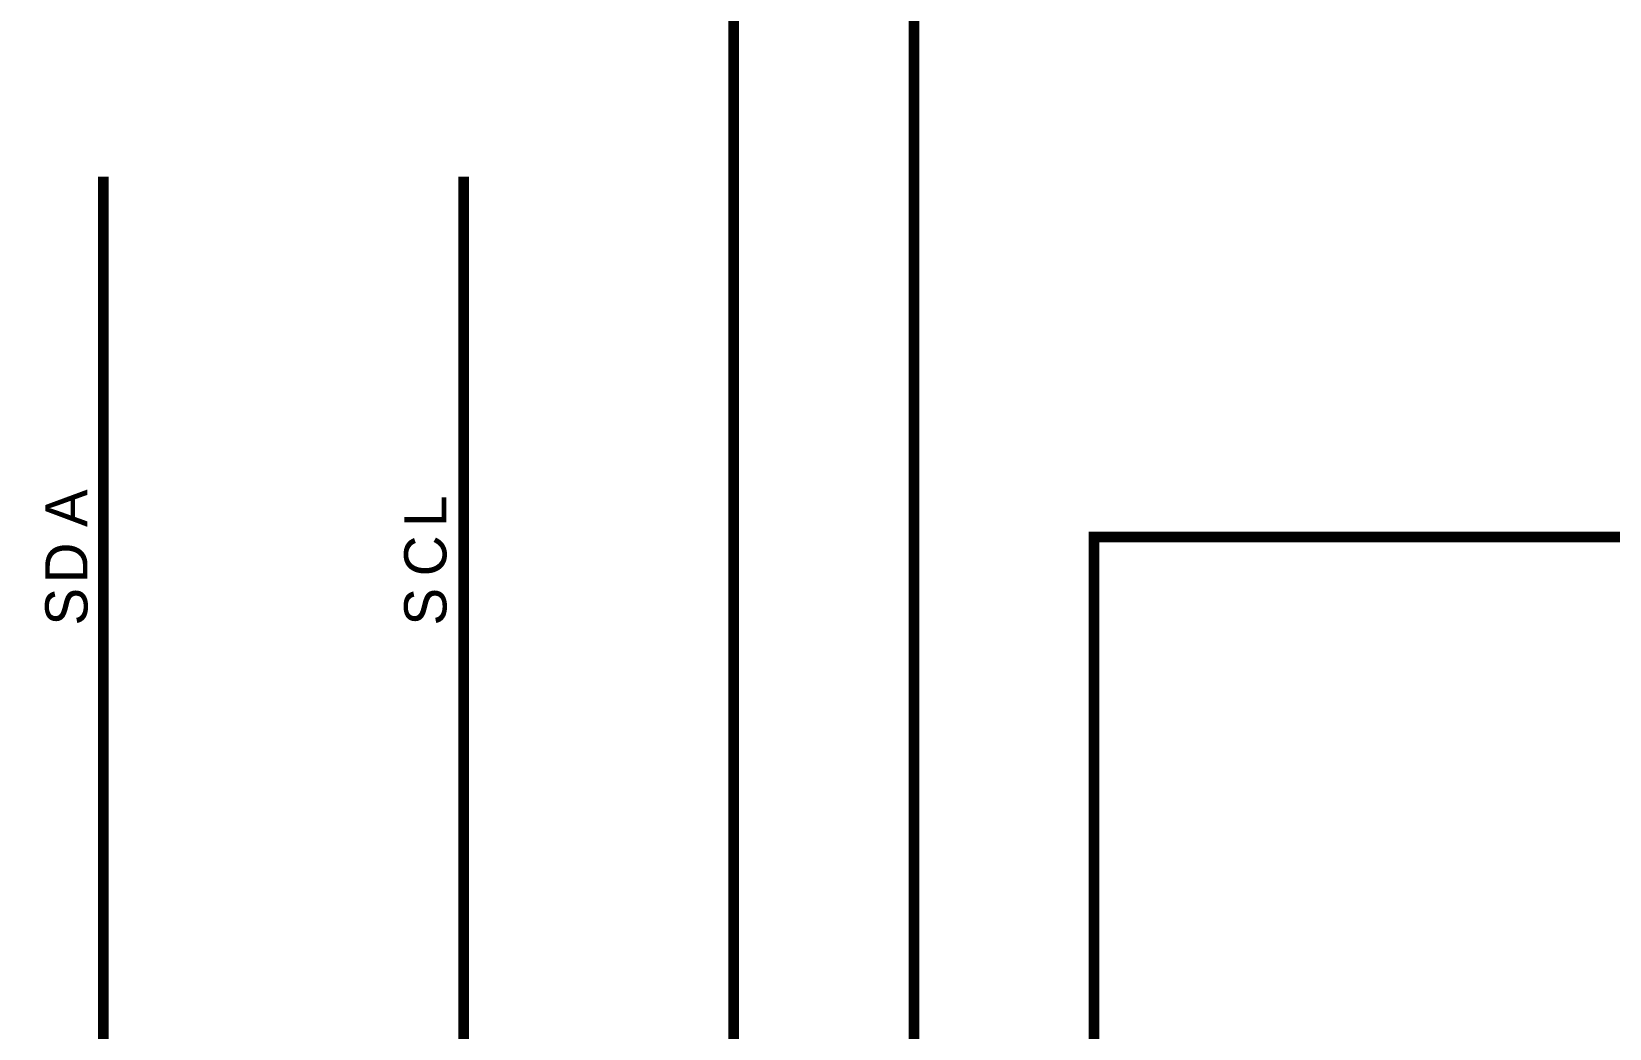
# Model space of a CAD drawing. Header units: inches. Extents: x 0 to 569, y 0 to 432.
# Drawn here: x 84.35 to 128.84, y 118.23 to 146.32 of the extents above; entities that cross this region are included whole.
import ezdxf

# ---------------------------------------------------------------- set-up
doc = ezdxf.new("R2010")
doc.units = ezdxf.units.IN
doc.layers.add('Sheet', color=255, linetype='Continuous')

msp = doc.modelspace()

# ---------------------------------------------------------------- linework, layer by layer
at = {"layer": 'Sheet'}
for points in [[(109.227, 81.273, 0.3, 0.3, 0), (109.227, 152.4, 0.3, 0.3, 0), (66.042, 152.4, 0.3, 0.3, 0)], [(104.142, 81.273, 0.3, 0.3, 0), (104.142, 149.858, 0.3, 0.3, 0), (68.585, 149.858, 0.3, 0.3, 0), (68.585, 147.315, 0.3, 0.3, 0), (25.4, 147.315, 0.3, 0.3, 0), (25.4, 124.458, 0.3, 0.3, 0), (22.87, 124.458, 0.3, 0.3, 0)], [(86.37, 116.83, 0.3, 0.3, 0), (86.37, 142.23, 0.3, 0.3, 0)], [(96.527, 116.83, 0.3, 0.3, 0), (96.527, 142.23, 0.3, 0.3, 0)], [(114.3, 81.273, 0.3, 0.3, 0), (114.3, 96.515, 0.3, 0.3, 0), (114.3, 132.073, 0.3, 0.3, 0), (129.542, 132.073, 0.3, 0.3, 0), (144.785, 132.073, 0.3, 0.3, 0), (154.942, 132.073, 0.3, 0.3, 0)]]:
    msp.add_lwpolyline(points, format="xyseb", dxfattribs=at)

# ---------------------------------------------------------------- texts
for s, p in [('A', (85.923, 132.358)), ('L', (96.044, 132.358)), ('D', (85.923, 130.77)), ('C', (96.044, 130.969)), ('S', (85.923, 129.58)), ('S', (96.044, 129.58))]:
    msp.add_text(s, height=1.191, rotation=90, dxfattribs=at).set_placement(p)

doc.saveas('drawing.dxf')
